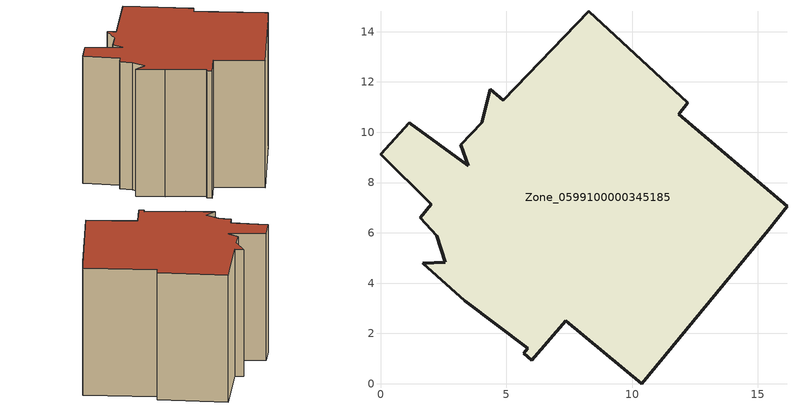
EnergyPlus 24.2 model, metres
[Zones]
Zone_0599100000345185
 floor ground (C_G): 3.48,8.66 3.19,9.51 4.02,10.38 4.36,11.71 4.88,11.28 8.28,14.81 12.22,11.18 11.86,10.72 16.16,7.05 15.41,6.11 10.39,0 7.37,2.51 6.01,0.93 5.7,1.21 5.86,1.42 3.35,3.29 1.68,4.78 2.58,4.84 2.23,5.89 1.57,6.6 2.02,7.14 0,9.13 1.15,10.39 z1.76
 wall outside (C_F): 15.41,6.11 16.16,7.05 11.86,10.72 12.22,11.18 8.28,14.81 4.88,11.28 4.36,11.71 4.02,10.38 3.19,9.51 3.48,8.66 1.15,10.39 0,9.13 2.02,7.14 1.57,6.6 2.23,5.89 2.58,4.84 1.68,4.78 3.35,3.29 5.86,1.42 5.7,1.21 6.01,0.93 7.37,2.51 10.39,0 15.41,6.11 z1.76:12.22
 roof outside (C_R): 3.19,9.51 3.48,8.66 1.15,10.39 0,9.13 2.02,7.14 1.57,6.6 2.23,5.89 2.58,4.84 1.68,4.78 3.35,3.29 5.86,1.42 5.7,1.21 6.01,0.93 7.37,2.51 10.39,0 15.41,6.11 16.16,7.05 11.86,10.72 12.22,11.18 8.28,14.81 4.88,11.28 4.36,11.71 4.02,10.38 z12.22
[BUILDING]
Pand.0599100000345185: North Axis=0; Terrain=City; Loads Convergence Tolerance Value=0.04; Temperature Convergence Tolerance Value=0.4; Solar Distribution=FullExterior; Maximum Number of Warmup Days=25; Minimum Number of Warmup Days=1
[Site:Location]
Rotterdam.The.Hague.AP_ZH_NLD Design_Conditions: Latitude=51.96; Longitude=4.45; Time Zone=1; Elevation=-4.5
[SITE:GROUNDTEMPERATURE:BUILDINGSURFACE]
18, 18, 18, 18, 18, 18, 18, 18, 18, 18, 18, 18
[MATERIAL] Thermal Absorptance=0.9; Solar Absorptance=0.7; Visible Absorptance=0.7
Name | Roughness | Thickness | Conductivity | Density | Specific Heat
G.D.1965 | MediumSmooth | 0.15 | 1 | 540 | 1210
F.D.1965 | Rough | 0.3 | 0.857143 | 1920 | 840
R.D.1965 | MediumRough | 0.2 | 0.08 | 1500 | 1000
[CONSTRUCTION]
C_G: G.D.1965
C_F: F.D.1965
C_R: R.D.1965
[ZONE]
Zone_0599100000345185: Type=1; Multiplier=1; Ceiling Height=Autocalculate; Volume=Autocalculate; Floor Area=autocalculate; Part of Total Floor Area=Yes
[ZONEINFILTRATION:DESIGNFLOWRATE]
Infil_Zone_0599100000345185: Zone or ZoneList or Space or SpaceList=Zone_0599100000345185; Schedule=AlwaysOn; Design Flow Rate Calculation Method=Flow/Area; Flow Rate per Floor Area=0.0042; Constant Term Coefficient=1; Temperature Term Coefficient=0; Velocity Term Coefficient=0; Velocity Squared Term Coefficient=0
[HVACTEMPLATE:ZONE:IDEALLOADSAIRSYSTEM]
Zone_0599100000345185: Maximum Heating Supply Air Temperature=50; Minimum Cooling Supply Air Temperature=13; Maximum Heating Supply Air Humidity Ratio=0.0156; Minimum Cooling Supply Air Humidity Ratio=0.0077; Heating Limit=NoLimit; Cooling Limit=NoLimit; Dehumidification Control Type=ConstantSensibleHeatRatio; Cooling Sensible Heat Ratio=0.7; Dehumidification Setpoint=60; Humidification Control Type=None; Humidification Setpoint=30; Outdoor Air Method=None; Outdoor Air Flow Rate per Person=0.00944; Outdoor Air Flow Rate per Zone Floor Area=0; Outdoor Air Flow Rate per Zone=0; Demand Controlled Ventilation Type=None; Outdoor Air Economizer Type=NoEconomizer; Heat Recovery Type=None; Sensible Heat Recovery Effectiveness=0.7; Latent Heat Recovery Effectiveness=0.65
[ZONECONTROL:THERMOSTAT]
ThermostatControl_Zone_0599100000345185: Zone or ZoneList=Zone_0599100000345185; Control Type Schedule=DualSetpointControlType; Control 1=Thermostat_Zone_0599100000345185; Temperature Difference Between Cutout And Setpoint=0
[THERMOSTATSETPOINT:DUALSETPOINT]
Thermostat_Zone_0599100000345185: Heating Setpoint Temperature Schedule=HeatingSetpoint_Zone_0599100000345185; Cooling Setpoint Temperature Schedule=CoolingSetpoint_Zone_0599100000345185
[SCHEDULE:COMPACT]
HeatingSetpoint_Zone_0599100000345185: Through: 12/31, For: AllDays, Until: 24:00, 21
CoolingSetpoint_Zone_0599100000345185: Through: 12/31, For: AllDays, Until: 24:00, 24
DualSetpointControlType: Through: 12/31, For: AllDays, Until: 24:00, 4
AlwaysOn: Through: 12/31, For: AllDays, Until: 24:00, 1
